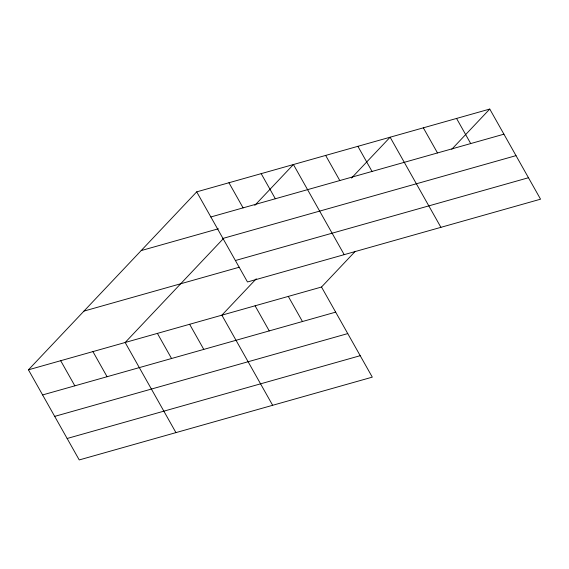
<?xml version="1.0" encoding="UTF-8"?>
<svg xmlns="http://www.w3.org/2000/svg" width="569" height="569" viewBox="0 0 569 569"><rect width="100%" height="100%" fill="white"/><g stroke="black" fill="none" stroke-linecap="round" stroke-linejoin="round"><path stroke-width="0.85" d="M355.312 251.278L321.513 287.025L372.297 377.14L79.233 459.937L28.45 369.814L196.703 191.86L489.767 109.063L540.55 199.186L247.487 281.975L196.703 191.86M223.283 238.71L125.159 342.495L175.942 432.611M254.791 205.388L293.419 164.533L344.195 254.656M256.278 278.789L221.874 315.169L272.651 405.292M351.5 178.069L390.128 137.214L440.911 227.337M451.75 149.277L489.767 109.063M210.857 216.974L503.921 134.184M141.183 250.588L218.382 228.774M222.941 238.425L516.012 155.636M235.395 260.524L528.466 177.734M83.977 311.087L239.222 267.231M28.45 369.814L321.513 287.025M42.604 394.936L335.667 312.139M54.688 416.387L347.759 333.59M67.142 438.486L360.205 355.689M456.558 118.444L470.712 143.566M423.343 127.833L437.497 152.947M357.894 146.318L372.041 171.44M325.653 155.429L339.807 180.544M261.178 173.645L275.332 198.759M228.944 182.749L243.091 207.87M288.298 296.406L302.452 321.521M255.09 305.788L269.244 330.909M189.633 324.28L203.787 349.394M157.4 333.384L171.554 358.506M92.925 351.599L107.079 376.721M60.684 360.71L74.838 385.825"/></g></svg>
